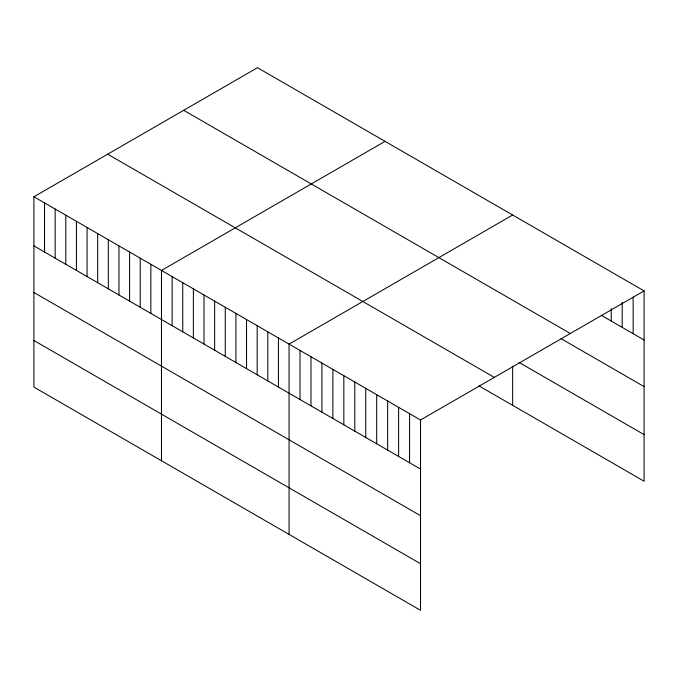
<?xml version="1.0" encoding="UTF-8"?>
<svg xmlns="http://www.w3.org/2000/svg" width="678" height="678" viewBox="0 0 678 678"><rect width="100%" height="100%" fill="white"/><g stroke="black" fill="none" stroke-linecap="round" stroke-linejoin="round"><path stroke-width="1.02" d="M33.9 196.781L420.521 419.987L420.521 610.302L33.9 387.096L33.9 196.781L257.479 67.698L644.1 290.904L644.1 481.219L478.982 385.892M385.062 141.355L161.483 270.437L161.483 460.752M512.653 215.019L289.065 344.102L289.065 534.417M420.521 419.987L644.1 290.904M601.2 315.236L644.1 340.009M183.696 110.294L570.317 333.508M561.028 338.644L644.1 386.604M519.043 362.416L644.1 434.623M107.683 154.177L494.304 377.392M33.9 245.877L420.521 469.091M33.9 292.481L420.521 515.687M33.9 340.492L420.521 563.706M633.142 297.117L633.142 333.678M622.192 302.286L622.192 327.355M611.234 308.498L611.234 321.033M512.653 366.145L512.653 405.325M409.563 413.665L409.563 462.76M398.613 407.342L398.613 456.438M387.655 401.02L387.655 450.116M376.705 394.698L376.705 443.793M365.747 388.367L365.747 437.463M354.797 382.045L354.797 431.14M343.839 375.722L343.839 424.818M332.881 369.4L332.881 418.496M321.931 363.069L321.931 412.173M310.973 356.747L310.973 405.842M300.023 350.424L300.023 399.52M278.438 337.958L278.438 387.062M267.802 331.822L267.802 380.917M257.174 325.686L257.174 374.781M246.538 319.541L246.538 368.646M235.91 313.406L235.91 362.501M225.274 307.27L225.274 356.365M214.646 301.134L214.646 350.229M204.01 294.989L204.01 344.085M193.383 288.853L193.383 337.949M182.746 282.718L182.746 331.813M172.119 276.573L172.119 325.677M150.855 264.301L150.855 313.397M140.219 258.165L140.219 307.261M129.591 252.021L129.591 301.117M118.955 245.885L118.955 294.981M108.327 239.749L108.327 288.845M97.691 233.605L97.691 282.709M87.064 227.469L87.064 276.565M76.428 221.333L76.428 270.429M65.8 215.197L65.8 264.293M55.164 209.053L55.164 258.149M44.536 202.917L44.536 252.013"/></g></svg>
